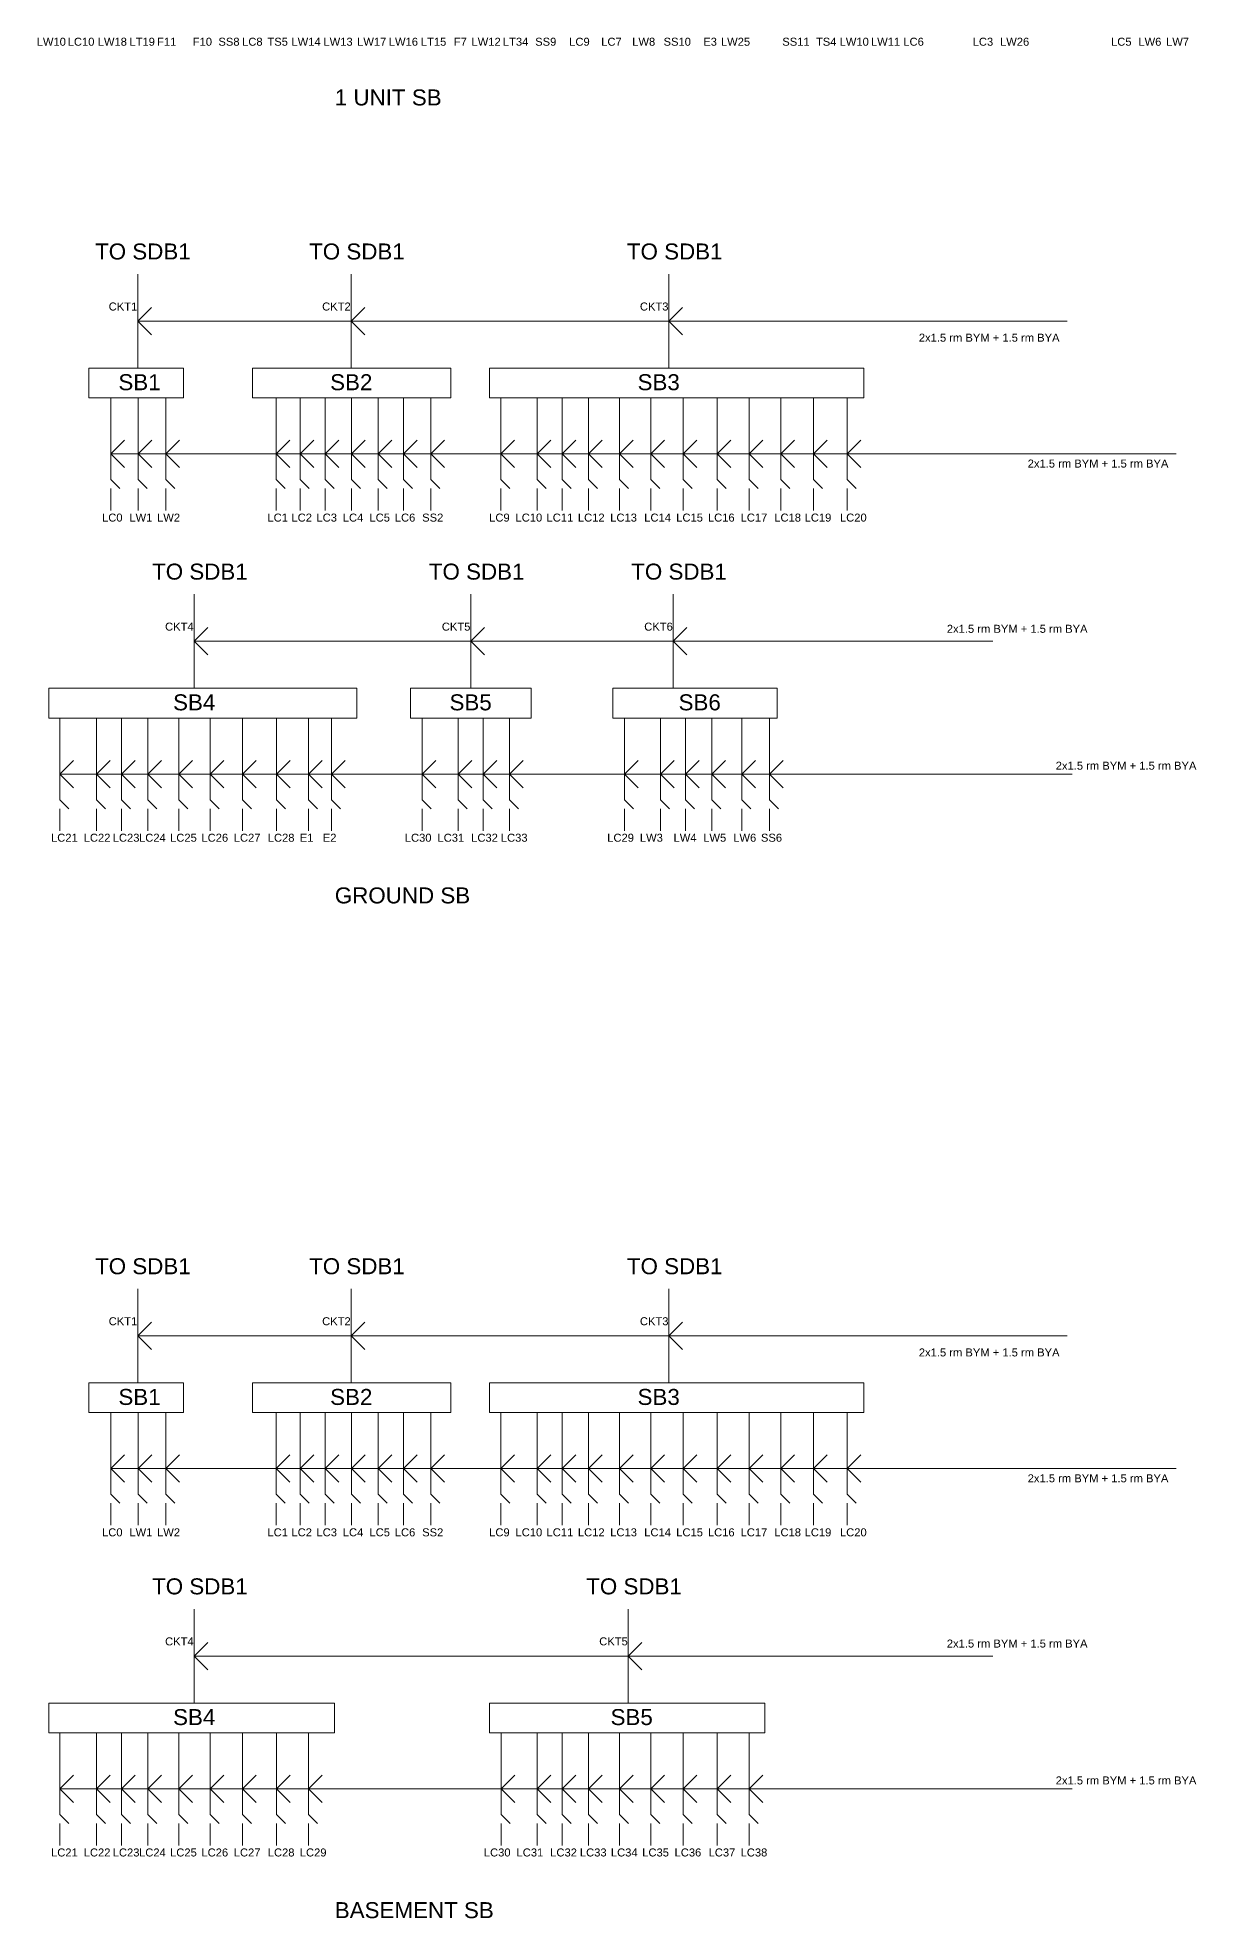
# Model space of a CAD drawing. Header units: inches. Extents: x 854 to 9021, y 140 to 10575.
# Drawn here: x 2033 to 3770, y 140 to 2960 of the extents above; entities that cross this region are included whole.
import ezdxf

# ---------------------------------------------------------------- set-up
doc = ezdxf.new("R2010")
doc.units = ezdxf.units.IN
doc.header["$MEASUREMENT"] = 0
doc.layers.add('6.Circuits', color=250, linetype='Continuous', lineweight=15)
doc.styles.add('Text 1', font='arial.ttf', dxfattribs={"height": 6})

msp = doc.modelspace()

# ---------------------------------------------------------------- linework, layer by layer
at = {"layer": '6.Circuits'}
for p, q in [((2183, 2464.5), (2183, 2605.5)), ((2503, 2464.5), (2503, 2605.5)), ((2979.5, 2464.5), (2979.5, 2605.5)), ((2183, 2535), (2203.5, 2555.5)), ((2503, 2535), (2523.5, 2555.5)), ((2979.5, 2535), (3000, 2555.5)), ((2183, 2535), (3576.5, 2535)), ((2183, 2535), (2203.5, 2514.5)), ((2503, 2535), (2523.5, 2514.5)), ((2979.5, 2535), (3000, 2514.5)), ((2142.5, 2336), (2142.5, 2420)), ((2183.5, 2336), (2183.5, 2420)), ((2225, 2336), (2225, 2420)), ((2390.5, 2336), (2390.5, 2420)), ((2426.5, 2336), (2426.5, 2420)), ((2464, 2336), (2464, 2420)), ((2503.5, 2336), (2503.5, 2420)), ((2543.5, 2336), (2543.5, 2420)), ((2581.5, 2336), (2581.5, 2420)), ((2622.5, 2336), (2622.5, 2420)), ((2727.5, 2336), (2727.5, 2420)), ((2782, 2336), (2782, 2420)), ((2819.5, 2336), (2819.5, 2420)), ((2859, 2336), (2859, 2420)), ((2905.5, 2336), (2905.5, 2420)), ((2952.5, 2336), (2952.5, 2420)), ((3001, 2336), (3001, 2420)), ((3052, 2336), (3052, 2420)), ((3100, 2336), (3100, 2420)), ((3147.5, 2336), (3147.5, 2420)), ((3196.5, 2336), (3196.5, 2420)), ((3247, 2336), (3247, 2420)), ((2142.5, 2336), (2163, 2356.5)), ((2183.5, 2336), (2204, 2356.5)), ((2225, 2336), (2245.5, 2356.5)), ((2390.5, 2336), (2411, 2356.5)), ((2426.5, 2336), (2447, 2356.5)), ((2464, 2336), (2484.5, 2356.5)), ((2503.5, 2336), (2524, 2356.5)), ((2543.5, 2336), (2564, 2356.5)), ((2581.5, 2336), (2602, 2356.5)), ((2622.5, 2336), (2643, 2356.5)), ((2727.5, 2336), (2748, 2356.5)), ((2782, 2336), (2802.5, 2356.5)), ((2819.5, 2336), (2840, 2356.5)), ((2859, 2336), (2879.5, 2356.5)), ((2905.5, 2336), (2926, 2356.5)), ((2952.5, 2336), (2973, 2356.5)), ((3001, 2336), (3021.5, 2356.5)), ((3052, 2336), (3072.5, 2356.5)), ((3100, 2336), (3120.5, 2356.5)), ((3147.5, 2336), (3168, 2356.5)), ((3196.5, 2336), (3217, 2356.5)), ((3247, 2336), (3267.5, 2356.5)), ((2142.5, 2336), (2142.5, 2297.5)), ((2142.5, 2336), (2163, 2315.5)), ((2142.5, 2336), (3740, 2336)), ((2183.5, 2336), (2183.5, 2297.5)), ((2183.5, 2336), (2204, 2315.5)), ((2225, 2336), (2225, 2297.5)), ((2225, 2336), (2245.5, 2315.5)), ((2390.5, 2336), (2390.5, 2297.5)), ((2390.5, 2336), (2411, 2315.5)), ((2426.5, 2336), (2426.5, 2297.5)), ((2426.5, 2336), (2447, 2315.5)), ((2464, 2336), (2464, 2297.5)), ((2464, 2336), (2484.5, 2315.5)), ((2503.5, 2336), (2503.5, 2297.5)), ((2503.5, 2336), (2524, 2315.5)), ((2543.5, 2336), (2543.5, 2297.5)), ((2543.5, 2336), (2564, 2315.5)), ((2581.5, 2336), (2581.5, 2297.5)), ((2581.5, 2336), (2602, 2315.5)), ((2622.5, 2336), (2622.5, 2297.5)), ((2622.5, 2336), (2643, 2315.5)), ((2727.5, 2336), (2727.5, 2297.5)), ((2727.5, 2336), (2748, 2315.5)), ((2782, 2336), (2782, 2297.5)), ((2782, 2336), (2802.5, 2315.5)), ((2819.5, 2336), (2819.5, 2297.5)), ((2819.5, 2336), (2840, 2315.5)), ((2859, 2336), (2859, 2297.5)), ((2859, 2336), (2879.5, 2315.5)), ((2905.5, 2336), (2905.5, 2297.5)), ((2905.5, 2336), (2926, 2315.5)), ((2952.5, 2336), (2952.5, 2297.5)), ((2952.5, 2336), (2973, 2315.5)), ((3001, 2336), (3001, 2297.5)), ((3001, 2336), (3021.5, 2315.5)), ((3052, 2336), (3052, 2297.5)), ((3052, 2336), (3072.5, 2315.5)), ((3100, 2336), (3100, 2297.5)), ((3100, 2336), (3120.5, 2315.5)), ((3147.5, 2336), (3147.5, 2297.5)), ((3147.5, 2336), (3168, 2315.5)), ((3196.5, 2336), (3196.5, 2297.5)), ((3196.5, 2336), (3217, 2315.5)), ((3247, 2336), (3247, 2297.5)), ((3247, 2336), (3267.5, 2315.5)), ((2142.5, 2297.5), (2156, 2284)), ((2183.5, 2297.5), (2197, 2284)), ((2225, 2297.5), (2238.5, 2284)), ((2390.5, 2297.5), (2404, 2284)), ((2426.5, 2297.5), (2440, 2284)), ((2464, 2297.5), (2477.5, 2284)), ((2503.5, 2297.5), (2517, 2284)), ((2543.5, 2297.5), (2557, 2284)), ((2581.5, 2297.5), (2595, 2284)), ((2622.5, 2297.5), (2636, 2284)), ((2727.5, 2297.5), (2741, 2284)), ((2782, 2297.5), (2795.5, 2284)), ((2819.5, 2297.5), (2833, 2284)), ((2859, 2297.5), (2872.5, 2284)), ((2905.5, 2297.5), (2919, 2284)), ((2952.5, 2297.5), (2966, 2284)), ((3001, 2297.5), (3014.5, 2284)), ((3052, 2297.5), (3065.5, 2284)), ((3100, 2297.5), (3113.5, 2284)), ((3147.5, 2297.5), (3161, 2284)), ((3196.5, 2297.5), (3210, 2284)), ((3247, 2297.5), (3260.5, 2284)), ((2142.5, 2284), (2142.5, 2251)), ((2183.5, 2284), (2183.5, 2251)), ((2225, 2284), (2225, 2251)), ((2390.5, 2284), (2390.5, 2251)), ((2426.5, 2284), (2426.5, 2251)), ((2464, 2284), (2464, 2251)), ((2503.5, 2284), (2503.5, 2251)), ((2543.5, 2284), (2543.5, 2251)), ((2581.5, 2284), (2581.5, 2251)), ((2622.5, 2284), (2622.5, 2251)), ((2727.5, 2284), (2727.5, 2251)), ((2782, 2284), (2782, 2251)), ((2819.5, 2284), (2819.5, 2251)), ((2859, 2284), (2859, 2251)), ((2905.5, 2284), (2905.5, 2251)), ((2952.5, 2284), (2952.5, 2251)), ((3001, 2284), (3001, 2251)), ((3052, 2284), (3052, 2251)), ((3100, 2284), (3100, 2251)), ((3147.5, 2284), (3147.5, 2251)), ((3196.5, 2284), (3196.5, 2251)), ((3247, 2284), (3247, 2251)), ((2267.5, 1984.5), (2267.5, 2125.5)), ((2682.5, 1984.5), (2682.5, 2125.5)), ((2986, 1984.5), (2986, 2125.5)), ((2267.5, 2055), (2288, 2075.5)), ((2682.5, 2055), (2703, 2075.5)), ((2986, 2055), (3006.5, 2075.5)), ((2267.5, 2055), (2288, 2034.5)), ((2268, 2055), (3465, 2055)), ((2682.5, 2055), (2703, 2034.5)), ((2986, 2055), (3006.5, 2034.5)), ((2066, 1856), (2066, 1940)), ((2121, 1856), (2121, 1940)), ((2158.5, 1856), (2158.5, 1940)), ((2198, 1856), (2198, 1940)), ((2244.5, 1856), (2244.5, 1940)), ((2291.5, 1856), (2291.5, 1940)), ((2340, 1856), (2340, 1940)), ((2391, 1856), (2391, 1940)), ((2439, 1856), (2439, 1940)), ((2473.5, 1856), (2473.5, 1940)), ((2609.5, 1856), (2609.5, 1940)), ((2663.5, 1856), (2663.5, 1940)), ((2701, 1856), (2701, 1940)), ((2740.5, 1856), (2740.5, 1940)), ((2913, 1856), (2913, 1940)), ((2967, 1856), (2967, 1940)), ((3004.5, 1856), (3004.5, 1940)), ((3044, 1856), (3044, 1940)), ((3089, 1856), (3089, 1940)), ((3130.5, 1856), (3130.5, 1940)), ((2066, 1856), (2086.5, 1876.5)), ((2121, 1856), (2141.5, 1876.5)), ((2158.5, 1856), (2179, 1876.5)), ((2198, 1856), (2218.5, 1876.5)), ((2244.5, 1856), (2265, 1876.5)), ((2291.5, 1856), (2312, 1876.5)), ((2340, 1856), (2360.5, 1876.5)), ((2391, 1856), (2411.5, 1876.5)), ((2439, 1856), (2459.5, 1876.5)), ((2473.5, 1856), (2494, 1876.5)), ((2609.5, 1856), (2630, 1876.5)), ((2663.5, 1856), (2684, 1876.5)), ((2701, 1856), (2721.5, 1876.5)), ((2740.5, 1856), (2761, 1876.5)), ((2913, 1856), (2933.5, 1876.5)), ((2967, 1856), (2987.5, 1876.5)), ((3004.5, 1856), (3025, 1876.5)), ((3044, 1856), (3064.5, 1876.5)), ((3089, 1856), (3109.5, 1876.5)), ((3130.5, 1856), (3151, 1876.5)), ((2066, 1856), (2066, 1817.5)), ((2066, 1856), (2086.5, 1835.5)), ((2066, 1856), (3584, 1856)), ((2121, 1856), (2121, 1817.5)), ((2121, 1856), (2141.5, 1835.5)), ((2158.5, 1856), (2158.5, 1817.5)), ((2158.5, 1856), (2179, 1835.5)), ((2198, 1856), (2198, 1817.5)), ((2198, 1856), (2218.5, 1835.5)), ((2244.5, 1856), (2244.5, 1817.5)), ((2244.5, 1856), (2265, 1835.5)), ((2291.5, 1856), (2291.5, 1817.5)), ((2291.5, 1856), (2312, 1835.5)), ((2340, 1856), (2340, 1817.5)), ((2340, 1856), (2360.5, 1835.5)), ((2391, 1856), (2391, 1817.5)), ((2391, 1856), (2411.5, 1835.5)), ((2439, 1856), (2439, 1817.5)), ((2439, 1856), (2459.5, 1835.5)), ((2473.5, 1856), (2473.5, 1817.5)), ((2473.5, 1856), (2494, 1835.5)), ((2609.5, 1856), (2609.5, 1817.5)), ((2609.5, 1856), (2630, 1835.5)), ((2663.5, 1856), (2663.5, 1817.5)), ((2663.5, 1856), (2684, 1835.5)), ((2701, 1856), (2701, 1817.5)), ((2701, 1856), (2721.5, 1835.5)), ((2740.5, 1856), (2740.5, 1817.5)), ((2740.5, 1856), (2761, 1835.5)), ((2913, 1856), (2913, 1817.5)), ((2913, 1856), (2933.5, 1835.5)), ((2967, 1856), (2967, 1817.5)), ((2967, 1856), (2987.5, 1835.5)), ((3004.5, 1856), (3004.5, 1817.5)), ((3004.5, 1856), (3025, 1835.5)), ((3044, 1856), (3044, 1817.5)), ((3044, 1856), (3064.5, 1835.5)), ((3089, 1856), (3089, 1817.5)), ((3089, 1856), (3109.5, 1835.5)), ((3130.5, 1856), (3130.5, 1817.5)), ((3130.5, 1856), (3151, 1835.5)), ((2066, 1817.5), (2079.5, 1804)), ((2121, 1817.5), (2134.5, 1804)), ((2158.5, 1817.5), (2172, 1804)), ((2198, 1817.5), (2211.5, 1804)), ((2244.5, 1817.5), (2258, 1804)), ((2291.5, 1817.5), (2305, 1804)), ((2340, 1817.5), (2353.5, 1804)), ((2391, 1817.5), (2404.5, 1804)), ((2439, 1817.5), (2452.5, 1804)), ((2473.5, 1817.5), (2487, 1804)), ((2609.5, 1817.5), (2623, 1804)), ((2663.5, 1817.5), (2677, 1804)), ((2701, 1817.5), (2714.5, 1804)), ((2740.5, 1817.5), (2754, 1804)), ((2913, 1817.5), (2926.5, 1804)), ((2967, 1817.5), (2980.5, 1804)), ((3004.5, 1817.5), (3018, 1804)), ((3044, 1817.5), (3057.5, 1804)), ((3089, 1817.5), (3102.5, 1804)), ((3130.5, 1817.5), (3144, 1804)), ((2066, 1804), (2066, 1771)), ((2121, 1804), (2121, 1771)), ((2158.5, 1804), (2158.5, 1771)), ((2198, 1804), (2198, 1771)), ((2244.5, 1804), (2244.5, 1771)), ((2291.5, 1804), (2291.5, 1771)), ((2340, 1804), (2340, 1771)), ((2391, 1804), (2391, 1771)), ((2439, 1804), (2439, 1771)), ((2473.5, 1804), (2473.5, 1771)), ((2609.5, 1804), (2609.5, 1771)), ((2663.5, 1804), (2663.5, 1771)), ((2701, 1804), (2701, 1771)), ((2740.5, 1804), (2740.5, 1771)), ((2913, 1804), (2913, 1771)), ((2967, 1804), (2967, 1771)), ((3004.5, 1804), (3004.5, 1771)), ((3044, 1804), (3044, 1771)), ((3089, 1804), (3089, 1771)), ((3130.5, 1804), (3130.5, 1771)), ((2183, 943), (2183, 1084)), ((2503, 943), (2503, 1084)), ((2979.5, 943), (2979.5, 1084)), ((2183, 1013.5), (2203.5, 1034)), ((2503, 1013.5), (2523.5, 1034)), ((2979.5, 1013.5), (3000, 1034)), ((2183, 1013.5), (3576.5, 1013.5)), ((2183, 1013.5), (2203.5, 993)), ((2503, 1013.5), (2523.5, 993)), ((2979.5, 1013.5), (3000, 993)), ((2142.5, 814.5), (2142.5, 898.5)), ((2183.5, 814.5), (2183.5, 898.5)), ((2225, 814.5), (2225, 898.5)), ((2390.5, 814.5), (2390.5, 898.5)), ((2426.5, 814.5), (2426.5, 898.5)), ((2464, 814.5), (2464, 898.5)), ((2503.5, 814.5), (2503.5, 898.5)), ((2543.5, 814.5), (2543.5, 898.5)), ((2581.5, 814.5), (2581.5, 898.5)), ((2622.5, 814.5), (2622.5, 898.5)), ((2727.5, 814.5), (2727.5, 898.5)), ((2782, 814.5), (2782, 898.5)), ((2819.5, 814.5), (2819.5, 898.5)), ((2859, 814.5), (2859, 898.5)), ((2905.5, 814.5), (2905.5, 898.5)), ((2952.5, 814.5), (2952.5, 898.5)), ((3001, 814.5), (3001, 898.5)), ((3052, 814.5), (3052, 898.5)), ((3100, 814.5), (3100, 898.5)), ((3147.5, 814.5), (3147.5, 898.5)), ((3196.5, 814.5), (3196.5, 898.5)), ((3247, 814.5), (3247, 898.5)), ((2142.5, 814.5), (2163, 835)), ((2183.5, 814.5), (2204, 835)), ((2225, 814.5), (2245.5, 835)), ((2390.5, 814.5), (2411, 835)), ((2426.5, 814.5), (2447, 835)), ((2464, 814.5), (2484.5, 835)), ((2503.5, 814.5), (2524, 835)), ((2543.5, 814.5), (2564, 835)), ((2581.5, 814.5), (2602, 835)), ((2622.5, 814.5), (2643, 835)), ((2727.5, 814.5), (2748, 835)), ((2782, 814.5), (2802.5, 835)), ((2819.5, 814.5), (2840, 835)), ((2859, 814.5), (2879.5, 835)), ((2905.5, 814.5), (2926, 835)), ((2952.5, 814.5), (2973, 835)), ((3001, 814.5), (3021.5, 835)), ((3052, 814.5), (3072.5, 835)), ((3100, 814.5), (3120.5, 835)), ((3147.5, 814.5), (3168, 835)), ((3196.5, 814.5), (3217, 835)), ((3247, 814.5), (3267.5, 835)), ((2142.5, 814.5), (2142.5, 776)), ((2142.5, 814.5), (2163, 794)), ((2142.5, 814.5), (3740, 814.5)), ((2183.5, 814.5), (2183.5, 776)), ((2183.5, 814.5), (2204, 794)), ((2225, 814.5), (2225, 776)), ((2225, 814.5), (2245.5, 794)), ((2390.5, 814.5), (2390.5, 776)), ((2390.5, 814.5), (2411, 794)), ((2426.5, 814.5), (2426.5, 776)), ((2426.5, 814.5), (2447, 794)), ((2464, 814.5), (2464, 776)), ((2464, 814.5), (2484.5, 794)), ((2503.5, 814.5), (2503.5, 776)), ((2503.5, 814.5), (2524, 794)), ((2543.5, 814.5), (2543.5, 776)), ((2543.5, 814.5), (2564, 794)), ((2581.5, 814.5), (2581.5, 776)), ((2581.5, 814.5), (2602, 794)), ((2622.5, 814.5), (2622.5, 776)), ((2622.5, 814.5), (2643, 794)), ((2727.5, 814.5), (2727.5, 776)), ((2727.5, 814.5), (2748, 794)), ((2782, 814.5), (2782, 776)), ((2782, 814.5), (2802.5, 794)), ((2819.5, 814.5), (2819.5, 776)), ((2819.5, 814.5), (2840, 794)), ((2859, 814.5), (2859, 776)), ((2859, 814.5), (2879.5, 794)), ((2905.5, 814.5), (2905.5, 776)), ((2905.5, 814.5), (2926, 794)), ((2952.5, 814.5), (2952.5, 776)), ((2952.5, 814.5), (2973, 794)), ((3001, 814.5), (3001, 776)), ((3001, 814.5), (3021.5, 794)), ((3052, 814.5), (3052, 776)), ((3052, 814.5), (3072.5, 794)), ((3100, 814.5), (3100, 776)), ((3100, 814.5), (3120.5, 794)), ((3147.5, 814.5), (3147.5, 776)), ((3147.5, 814.5), (3168, 794)), ((3196.5, 814.5), (3196.5, 776)), ((3196.5, 814.5), (3217, 794)), ((3247, 814.5), (3247, 776)), ((3247, 814.5), (3267.5, 794)), ((2142.5, 776), (2156, 762.5)), ((2142.5, 762.5), (2142.5, 729.5)), ((2183.5, 776), (2197, 762.5)), ((2183.5, 762.5), (2183.5, 729.5)), ((2225, 776), (2238.5, 762.5)), ((2225, 762.5), (2225, 729.5)), ((2390.5, 776), (2404, 762.5)), ((2390.5, 762.5), (2390.5, 729.5)), ((2426.5, 776), (2440, 762.5)), ((2426.5, 762.5), (2426.5, 729.5)), ((2464, 776), (2477.5, 762.5)), ((2464, 762.5), (2464, 729.5)), ((2503.5, 776), (2517, 762.5)), ((2503.5, 762.5), (2503.5, 729.5)), ((2543.5, 776), (2557, 762.5)), ((2543.5, 762.5), (2543.5, 729.5)), ((2581.5, 776), (2595, 762.5)), ((2581.5, 762.5), (2581.5, 729.5)), ((2622.5, 776), (2636, 762.5)), ((2622.5, 762.5), (2622.5, 729.5)), ((2727.5, 776), (2741, 762.5)), ((2727.5, 762.5), (2727.5, 729.5)), ((2782, 776), (2795.5, 762.5)), ((2782, 762.5), (2782, 729.5)), ((2819.5, 776), (2833, 762.5)), ((2819.5, 762.5), (2819.5, 729.5)), ((2859, 776), (2872.5, 762.5)), ((2859, 762.5), (2859, 729.5)), ((2905.5, 776), (2919, 762.5)), ((2905.5, 762.5), (2905.5, 729.5)), ((2952.5, 776), (2966, 762.5)), ((2952.5, 762.5), (2952.5, 729.5)), ((3001, 776), (3014.5, 762.5)), ((3001, 762.5), (3001, 729.5)), ((3052, 776), (3065.5, 762.5)), ((3052, 762.5), (3052, 729.5)), ((3100, 776), (3113.5, 762.5)), ((3100, 762.5), (3100, 729.5)), ((3147.5, 776), (3161, 762.5)), ((3147.5, 762.5), (3147.5, 729.5)), ((3196.5, 776), (3210, 762.5)), ((3196.5, 762.5), (3196.5, 729.5)), ((3247, 776), (3260.5, 762.5)), ((3247, 762.5), (3247, 729.5)), ((2267.5, 463), (2267.5, 604)), ((2918.5, 463), (2918.5, 604)), ((2267.5, 533.5), (2288, 554)), ((2918.5, 533.5), (2939, 554)), ((2267.5, 533.5), (2288, 513)), ((2268, 533.5), (3465, 533.5)), ((2918.5, 533.5), (2939, 513)), ((2066, 334.5), (2066, 418.5)), ((2121, 334.5), (2121, 418.5)), ((2158.5, 334.5), (2158.5, 418.5)), ((2198, 334.5), (2198, 418.5)), ((2244.5, 334.5), (2244.5, 418.5)), ((2291.5, 334.5), (2291.5, 418.5)), ((2340, 334.5), (2340, 418.5)), ((2391, 334.5), (2391, 418.5)), ((2439, 334.5), (2439, 418.5)), ((2728, 334.5), (2728, 418.5)), ((2782, 334.5), (2782, 418.5)), ((2819.5, 334.5), (2819.5, 418.5)), ((2859, 334.5), (2859, 418.5)), ((2905.5, 334.5), (2905.5, 418.5)), ((2952.5, 334.5), (2952.5, 418.5)), ((3001, 334.5), (3001, 418.5)), ((3052, 334.5), (3052, 418.5)), ((3100, 334.5), (3100, 418.5)), ((2066, 334.5), (2086.5, 355)), ((2121, 334.5), (2141.5, 355)), ((2158.5, 334.5), (2179, 355)), ((2198, 334.5), (2218.5, 355)), ((2244.5, 334.5), (2265, 355)), ((2291.5, 334.5), (2312, 355)), ((2340, 334.5), (2360.5, 355)), ((2391, 334.5), (2411.5, 355)), ((2439, 334.5), (2459.5, 355)), ((2728, 334.5), (2748.5, 355)), ((2782, 334.5), (2802.5, 355)), ((2819.5, 334.5), (2840, 355)), ((2859, 334.5), (2879.5, 355)), ((2905.5, 334.5), (2926, 355)), ((2952.5, 334.5), (2973, 355)), ((3001, 334.5), (3021.5, 355)), ((3052, 334.5), (3072.5, 355)), ((3100, 334.5), (3120.5, 355)), ((2066, 334.5), (2066, 296)), ((2066, 334.5), (2086.5, 314)), ((2066, 334.5), (3584, 334.5)), ((2121, 334.5), (2121, 296)), ((2121, 334.5), (2141.5, 314)), ((2158.5, 334.5), (2158.5, 296)), ((2158.5, 334.5), (2179, 314)), ((2198, 334.5), (2198, 296)), ((2198, 334.5), (2218.5, 314)), ((2244.5, 334.5), (2244.5, 296)), ((2244.5, 334.5), (2265, 314)), ((2291.5, 334.5), (2291.5, 296)), ((2291.5, 334.5), (2312, 314)), ((2340, 334.5), (2340, 296)), ((2340, 334.5), (2360.5, 314)), ((2391, 334.5), (2391, 296)), ((2391, 334.5), (2411.5, 314)), ((2439, 334.5), (2439, 296)), ((2439, 334.5), (2459.5, 314)), ((2728, 334.5), (2728, 296)), ((2728, 334.5), (2748.5, 314)), ((2782, 334.5), (2782, 296)), ((2782, 334.5), (2802.5, 314)), ((2819.5, 334.5), (2819.5, 296)), ((2819.5, 334.5), (2840, 314)), ((2859, 334.5), (2859, 296)), ((2859, 334.5), (2879.5, 314)), ((2905.5, 334.5), (2905.5, 296)), ((2905.5, 334.5), (2926, 314)), ((2952.5, 334.5), (2952.5, 296)), ((2952.5, 334.5), (2973, 314)), ((3001, 334.5), (3001, 296)), ((3001, 334.5), (3021.5, 314)), ((3052, 334.5), (3052, 296)), ((3052, 334.5), (3072.5, 314)), ((3100, 334.5), (3100, 296)), ((3100, 334.5), (3120.5, 314)), ((2066, 296), (2079.5, 282.5)), ((2066, 282.5), (2066, 249.5)), ((2121, 296), (2134.5, 282.5)), ((2121, 282.5), (2121, 249.5)), ((2158.5, 296), (2172, 282.5)), ((2158.5, 282.5), (2158.5, 249.5)), ((2198, 296), (2211.5, 282.5)), ((2198, 282.5), (2198, 249.5)), ((2244.5, 296), (2258, 282.5)), ((2244.5, 282.5), (2244.5, 249.5)), ((2291.5, 296), (2305, 282.5)), ((2291.5, 282.5), (2291.5, 249.5)), ((2340, 296), (2353.5, 282.5)), ((2340, 282.5), (2340, 249.5)), ((2391, 296), (2404.5, 282.5)), ((2391, 282.5), (2391, 249.5)), ((2439, 296), (2452.5, 282.5)), ((2439, 282.5), (2439, 249.5)), ((2728, 296), (2741.5, 282.5)), ((2728, 282.5), (2728, 249.5)), ((2782, 296), (2795.5, 282.5)), ((2782, 282.5), (2782, 249.5)), ((2819.5, 296), (2833, 282.5)), ((2819.5, 282.5), (2819.5, 249.5)), ((2859, 296), (2872.5, 282.5)), ((2859, 282.5), (2859, 249.5)), ((2905.5, 296), (2919, 282.5)), ((2905.5, 282.5), (2905.5, 249.5)), ((2952.5, 296), (2966, 282.5)), ((2952.5, 282.5), (2952.5, 249.5)), ((3001, 296), (3014.5, 282.5)), ((3001, 282.5), (3001, 249.5)), ((3052, 296), (3065.5, 282.5)), ((3052, 282.5), (3052, 249.5)), ((3100, 296), (3113.5, 282.5)), ((3100, 282.5), (3100, 249.5))]:
    msp.add_line(p, q, dxfattribs=at)
for points in [[(2109.5, 2464.5), (2251.5, 2464.5), (2251.5, 2420), (2109.5, 2420)], [(2355, 2464.5), (2652.5, 2464.5), (2652.5, 2420), (2355, 2420)], [(2710.5, 2464.5), (3272, 2464.5), (3272, 2420), (2710.5, 2420)], [(2049.5, 1984.5), (2511.5, 1984.5), (2511.5, 1940), (2049.5, 1940)], [(2592, 1984.5), (2773, 1984.5), (2773, 1940), (2592, 1940)], [(2895.5, 1984.5), (3142, 1984.5), (3142, 1940), (2895.5, 1940)], [(2109.5, 943), (2251.5, 943), (2251.5, 898.5), (2109.5, 898.5)], [(2355, 943), (2652.5, 943), (2652.5, 898.5), (2355, 898.5)], [(2710.5, 943), (3272, 943), (3272, 898.5), (2710.5, 898.5)], [(2049.5, 463), (2478, 463), (2478, 418.5), (2049.5, 418.5)], [(2710.5, 463), (3123.5, 463), (3123.5, 418.5), (2710.5, 418.5)]]:
    msp.add_lwpolyline(points, close=True, dxfattribs=at)

# ---------------------------------------------------------------- texts
at = {"layer": '6.Circuits', "attachment_point": 1, "style": 'Text 1'}
for s, width, heights, insert, char_height in [('{\\fArial Baltic|b0|i0|c186|p34;LW}10', 14.5, [0], (2031.5, 2960), 12), ('{\\fArial Baltic|b0|i0|c186|p34;L}C10', 14.5, [0], (2078, 2960), 12), ('{\\fArial Baltic|b0|i0|c186|p34;LW}18', 14.5, [0], (2123, 2960), 12), ('{\\fArial Baltic|b0|i0|c186|p34;LT}19', 14.5, [0], (2170.5, 2960), 12), ('{\\fArial Baltic|b0|i0|c186|p34;F}11', 14.5, [0], (2212, 2960), 12), ('F10', 14.5, [0], (2265.5, 2960), 12), ('{\\fArial Baltic|b0|i0|c186|p34;SS}8', 14.5, [0], (2304, 2960), 12), ('LC8', 14.5, [0], (2339.5, 2960), 12), ('TS5', 14.5, [0], (2377.5, 2960), 12), ('{\\fArial Baltic|b0|i0|c186|p34;L}W14', 14.5, [0], (2413.5, 2960), 12), ('LW13', 14.5, [0], (2461.5, 2960), 12), ('LW17', 14.5, [0], (2512, 2960), 12), ('LW16', 14.5, [0], (2559.5, 2960), 12), ('LT15', 14.5, [0], (2607.5, 2960), 12), ('{\\fArial Baltic|b0|i0|c186|p34;F}7', 14.5, [0], (2657, 2960), 12), ('{\\fArial Baltic|b0|i0|c186|p34;LW}12', 14.5, [0], (2683.5, 2960), 12), ('{\\fArial Baltic|b0|i0|c186|p34;LT}34', 14.5, [0], (2730.5, 2960), 12), ('SS9', 14.5, [0], (2779, 2960), 12), ('{\\fArial Baltic|b0|i0|c186|p34;LC}9', 14.5, [0], (2830, 2960), 12), ('LC7', 14.5, [0], (2878, 2960), 12), ('{\\fArial Baltic|b0|i0|c186|p34;LW}8', 14.5, [0], (2924.5, 2960), 12), ('SS10', 14.5, [0], (2971.5, 2960), 12), ('E{\\fArial Baltic|b0|i0|c186|p34;3}', 14.5, [0], (3031, 2960), 12), ('{\\fArial Baltic|b0|i0|c186|p34;LW2}5', 14.5, [0], (3057.5, 2960), 12), ('{\\fArial Baltic|b0|i0|c186|p34;SS}11', 14.5, [0], (3149.5, 2960), 12), ('TS4', 14.5, [0], (3200, 2960), 12), ('{\\fArial Baltic|b0|i0|c186|p34;LW}10', 14.5, [0], (3235.5, 2960), 12), ('{\\fArial Baltic|b0|i0|c186|p34;L}W11', 14.5, [0], (3282.5, 2960), 12), ('LC6', 14.5, [0], (3331, 2960), 12), ('{\\fArial Baltic|b0|i0|c186|p34;LC}3', 14.5, [0], (3435, 2960), 12), ('{\\fArial Baltic|b0|i0|c186|p34;LW}26', 14.5, [0], (3476, 2960), 12), ('{\\fArial Baltic|b0|i0|c186|p34;LC}5', 14.5, [0], (3642.5, 2960), 12), ('{\\fArial Baltic|b0|i0|c186|p34;LW}6', 14.5, [0], (3683.5, 2960), 12), ('{\\fArial Baltic|b0|i0|c186|p34;LW}7', 14.5, [0], (3725, 2960), 12), ('1 UNIT{\\fArial Baltic|b0|i0|c186|p34; SB}', 247.1568428, [55.99744], (2478.5, 2882.5), 24), ('TO {\\fArial Baltic|b0|i0|c186|p34;SDB1}', 138.5125372, [53.9443], (2119, 2651.5), 24), ('TO {\\fArial Baltic|b0|i0|c186|p34;SDB1}', 150.6610525, [30.45342], (2440, 2651.5), 24), ('TO {\\fArial Baltic|b0|i0|c186|p34;SDB1}', 150.6610525, [30.45342], (2916.5, 2651.5), 24), ('{\\fArial Baltic|b0|i0|c186|p34;CKT}1', 14.5, [12.40928], (2139.5, 2563), 12), ('{\\fArial Baltic|b0|i0|c186|p34;CKT}2', 14.5, [0], (2459.5, 2563), 12), ('{\\fArial Baltic|b0|i0|c186|p34;CKT}3', 14.5, [0], (2936, 2563), 12), ('2x1.5 rm BYM + 1.5 rm BYA', 234.9454297, [37.98024], (3354.25, 2516.25), 12), ('{\\fArial Baltic|b0|i0|c186|p34;SB}1', 14.5, [0], (2154, 2455.5), 24), ('{\\fArial Baltic|b0|i0|c186|p34;SB}2', 14.5, [0], (2471.5, 2455.5), 24), ('{\\fArial Baltic|b0|i0|c186|p34;SB}3', 14.5, [0], (2932.5, 2455.5), 24), ('2x1.5 rm BYM + 1.5 rm BYA', 234.9454297, [37.98024], (3517.5, 2327.5), 12), ('{\\fArial Baltic|b0|i0|c186|p34;LC}0', 14.5, [0], (2129.5, 2246.5), 12), ('{\\fArial Baltic|b0|i0|c186|p34;L}W1', 14.5, [0], (2170.5, 2246.5), 12), ('{\\fArial Baltic|b0|i0|c186|p34;L}W2', 14.5, [0], (2212, 2246.5), 12), ('{\\fArial Baltic|b0|i0|c186|p34;LC}1', 14.5, [0], (2377.5, 2246.5), 12), ('{\\fArial Baltic|b0|i0|c186|p34;LC}2', 14.5, [0], (2413.5, 2246.5), 12), ('{\\fArial Baltic|b0|i0|c186|p34;L}C{\\fArial Baltic|b0|i0|c186|p34;3}', 14.5, [0], (2451, 2246.5), 12), ('{\\fArial Baltic|b0|i0|c186|p34;L}C{\\fArial Baltic|b0|i0|c186|p34;4}', 14.5, [0], (2490.5, 2246.5), 12), ('{\\fArial Baltic|b0|i0|c186|p34;L}C{\\fArial Baltic|b0|i0|c186|p34;5}', 14.5, [0], (2530.5, 2246.5), 12), ('{\\fArial Baltic|b0|i0|c186|p34;L}C{\\fArial Baltic|b0|i0|c186|p34;6}', 14.5, [0], (2568.5, 2246.5), 12), ('{\\fArial Baltic|b0|i0|c186|p34;SS2}', 14.5, [0], (2609.5, 2246.5), 12), ('{\\fArial Baltic|b0|i0|c186|p34;LC}9', 14.5, [0], (2710, 2246.5), 12), ('{\\fArial Baltic|b0|i0|c186|p34;LC}10', 14.5, [0], (2749.5, 2246.5), 12), ('{\\fArial Baltic|b0|i0|c186|p34;LC}11', 14.5, [0], (2796, 2246.5), 12), ('{\\fArial Baltic|b0|i0|c186|p34;LC}12', 14.5, [0], (2843, 2246.5), 12), ('LC13', 14.5, [0], (2891.5, 2246.5), 12), ('{\\fArial Baltic|b0|i0|c186|p34;LC1}4', 14.5, [0], (2942.5, 2246.5), 12), ('{\\fArial Baltic|b0|i0|c186|p34;LC1}5', 14.5, [0], (2990.5, 2246.5), 12), ('{\\fArial Baltic|b0|i0|c186|p34;LC1}6', 14.5, [0], (3038, 2246.5), 12), ('{\\fArial Baltic|b0|i0|c186|p34;LC1}7', 14.5, [12.41746], (3087, 2246.5), 12), ('{\\fArial Baltic|b0|i0|c186|p34;LC1}8', 14.5, [0], (3137.5, 2246.5), 12), ('{\\fArial Baltic|b0|i0|c186|p34;LC1}9', 14.5, [0], (3183, 2246.5), 12), ('{\\fArial Baltic|b0|i0|c186|p34;LC}20', 14.5, [0], (3236, 2246.5), 12), ('TO {\\fArial Baltic|b0|i0|c186|p34;SDB1}', 150.6610525, [30.45342], (2204.5, 2171.5), 24), ('TO {\\fArial Baltic|b0|i0|c186|p34;SDB1}', 150.6610525, [30.45342], (2619.5, 2171.5), 24), ('TO {\\fArial Baltic|b0|i0|c186|p34;SDB1}', 150.6610525, [30.45342], (2923, 2171.5), 24), ('{\\fArial Baltic|b0|i0|c186|p34;CKT}4', 14.5, [0], (2224, 2083), 12), ('{\\fArial Baltic|b0|i0|c186|p34;CKT}5', 14.5, [0], (2639, 2083), 12), ('{\\fArial Baltic|b0|i0|c186|p34;CKT}6', 14.5, [0], (2942.5, 2083), 12), ('2x1.5 rm BYM + 1.5 rm BYA', 234.9454297, [37.98024], (3396.25, 2079.75), 12), ('{\\fArial Baltic|b0|i0|c186|p34;SB}4', 14.5, [0], (2236, 1975.5), 24), ('{\\fArial Baltic|b0|i0|c186|p34;SB}5', 14.5, [0], (2650.5, 1975.5), 24), ('{\\fArial Baltic|b0|i0|c186|p34;SB}6', 14.5, [0], (2994, 1975.5), 24), ('2x1.5 rm BYM + 1.5 rm BYA', 234.9454297, [37.98024], (3559.5, 1874.5), 12), ('{\\fArial Baltic|b0|i0|c186|p34;LC}21', 22.269584, [0], (2053, 1766.5), 12), ('{\\fArial Baltic|b0|i0|c186|p34;LC}22', 14.5, [0], (2102, 1766.5), 12), ('{\\fArial Baltic|b0|i0|c186|p34;LC}23', 14.5, [0], (2145.5, 1766.5), 12), ('{\\fArial Baltic|b0|i0|c186|p34;LC}24', 14.5, [0], (2185, 1766.5), 12), ('{\\fArial Baltic|b0|i0|c186|p34;LC}25', 14.5, [0], (2231.5, 1766.5), 12), ('{\\fArial Baltic|b0|i0|c186|p34;LC}26', 14.5, [0], (2278.5, 1766.5), 12), ('{\\fArial Baltic|b0|i0|c186|p34;LC}27', 14.5, [0], (2327, 1766.5), 12), ('{\\fArial Baltic|b0|i0|c186|p34;LC}28', 14.5, [0], (2378, 1766.5), 12), ('E1', 14.5, [0], (2426, 1766.5), 12), ('{\\fArial Baltic|b0|i0|c186|p34;E}2', 14.5, [0], (2460.5, 1766.5), 12), ('{\\fArial Baltic|b0|i0|c186|p34;LC}30', 14.5, [0], (2583.5, 1766.5), 12), ('{\\fArial Baltic|b0|i0|c186|p34;LC}31', 14.5, [0], (2632.5, 1766.5), 12), ('{\\fArial Baltic|b0|i0|c186|p34;LC}32', 14.5, [0], (2683, 1766.5), 12), ('{\\fArial Baltic|b0|i0|c186|p34;LC}33', 14.5, [0], (2727.5, 1766.5), 12), ('{\\fArial Baltic|b0|i0|c186|p34;LC}29', 14.5, [0], (2887, 1766.5), 12), ('{\\fArial Baltic|b0|i0|c186|p34;L}W3', 14.5, [0], (2936, 1766.5), 12), ('{\\fArial Baltic|b0|i0|c186|p34;L}W4', 14.5, [0], (2986.5, 1766.5), 12), ('{\\fArial Baltic|b0|i0|c186|p34;L}W5', 14.5, [0], (3031, 1766.5), 12), ('{\\fArial Baltic|b0|i0|c186|p34;LW}6', 14.5, [0], (3076, 1766.5), 12), ('SS6', 14.5, [0], (3117.5, 1766.5), 12), ('GROUND{\\fArial Baltic|b0|i0|c186|p34; SB}', 247.1568428, [55.99744], (2478.5, 1686), 24), ('TO {\\fArial Baltic|b0|i0|c186|p34;SDB1}', 138.5125372, [53.9443], (2119, 1130), 24), ('TO {\\fArial Baltic|b0|i0|c186|p34;SDB1}', 150.6610525, [30.45342], (2440, 1130), 24), ('TO {\\fArial Baltic|b0|i0|c186|p34;SDB1}', 150.6610525, [30.45342], (2916.5, 1130), 24), ('{\\fArial Baltic|b0|i0|c186|p34;CKT}1', 14.5, [12.40928], (2139.5, 1041.5), 12), ('{\\fArial Baltic|b0|i0|c186|p34;CKT}2', 14.5, [0], (2459.5, 1041.5), 12), ('{\\fArial Baltic|b0|i0|c186|p34;CKT}3', 14.5, [0], (2936, 1041.5), 12), ('2x1.5 rm BYM + 1.5 rm BYA', 234.9454297, [37.98024], (3354.25, 994.75), 12), ('{\\fArial Baltic|b0|i0|c186|p34;SB}1', 14.5, [0], (2154, 934), 24), ('{\\fArial Baltic|b0|i0|c186|p34;SB}2', 14.5, [0], (2471.5, 934), 24), ('{\\fArial Baltic|b0|i0|c186|p34;SB}3', 14.5, [0], (2932.5, 934), 24), ('2x1.5 rm BYM + 1.5 rm BYA', 234.9454297, [37.98024], (3517.5, 806), 12), ('{\\fArial Baltic|b0|i0|c186|p34;LC}0', 14.5, [0], (2129.5, 725), 12), ('{\\fArial Baltic|b0|i0|c186|p34;L}W1', 14.5, [0], (2170.5, 725), 12), ('{\\fArial Baltic|b0|i0|c186|p34;L}W2', 14.5, [0], (2212, 725), 12), ('{\\fArial Baltic|b0|i0|c186|p34;LC}1', 14.5, [0], (2377.5, 725), 12), ('{\\fArial Baltic|b0|i0|c186|p34;LC}2', 14.5, [0], (2413.5, 725), 12), ('{\\fArial Baltic|b0|i0|c186|p34;L}C{\\fArial Baltic|b0|i0|c186|p34;3}', 14.5, [0], (2451, 725), 12), ('{\\fArial Baltic|b0|i0|c186|p34;L}C{\\fArial Baltic|b0|i0|c186|p34;4}', 14.5, [0], (2490.5, 725), 12), ('{\\fArial Baltic|b0|i0|c186|p34;L}C{\\fArial Baltic|b0|i0|c186|p34;5}', 14.5, [0], (2530.5, 725), 12), ('{\\fArial Baltic|b0|i0|c186|p34;L}C{\\fArial Baltic|b0|i0|c186|p34;6}', 14.5, [0], (2568.5, 725), 12), ('{\\fArial Baltic|b0|i0|c186|p34;SS2}', 14.5, [0], (2609.5, 725), 12), ('{\\fArial Baltic|b0|i0|c186|p34;LC}9', 14.5, [0], (2710, 725), 12), ('{\\fArial Baltic|b0|i0|c186|p34;LC}10', 14.5, [0], (2749.5, 725), 12), ('{\\fArial Baltic|b0|i0|c186|p34;LC}11', 14.5, [0], (2796, 725), 12), ('{\\fArial Baltic|b0|i0|c186|p34;LC}12', 14.5, [0], (2843, 725), 12), ('LC13', 14.5, [0], (2891.5, 725), 12), ('{\\fArial Baltic|b0|i0|c186|p34;LC1}4', 14.5, [0], (2942.5, 725), 12), ('{\\fArial Baltic|b0|i0|c186|p34;LC1}5', 14.5, [0], (2990.5, 725), 12), ('{\\fArial Baltic|b0|i0|c186|p34;LC1}6', 14.5, [0], (3038, 725), 12), ('{\\fArial Baltic|b0|i0|c186|p34;LC1}7', 14.5, [12.41746], (3087, 725), 12), ('{\\fArial Baltic|b0|i0|c186|p34;LC1}8', 14.5, [0], (3137.5, 725), 12), ('{\\fArial Baltic|b0|i0|c186|p34;LC1}9', 14.5, [0], (3183, 725), 12), ('{\\fArial Baltic|b0|i0|c186|p34;LC}20', 14.5, [0], (3236, 725), 12), ('TO {\\fArial Baltic|b0|i0|c186|p34;SDB1}', 150.6610525, [30.45342], (2204.5, 650), 24), ('TO {\\fArial Baltic|b0|i0|c186|p34;SDB1}', 150.6610525, [30.45342], (2855.5, 650), 24), ('{\\fArial Baltic|b0|i0|c186|p34;CKT}4', 14.5, [0], (2224, 561.5), 12), ('{\\fArial Baltic|b0|i0|c186|p34;CKT}5', 14.5, [0], (2875, 561.5), 12), ('2x1.5 rm BYM + 1.5 rm BYA', 234.9454297, [37.98024], (3396.25, 558.25), 12), ('{\\fArial Baltic|b0|i0|c186|p34;SB}4', 14.5, [0], (2236, 454), 24), ('{\\fArial Baltic|b0|i0|c186|p34;SB}5', 14.5, [0], (2892, 454), 24), ('2x1.5 rm BYM + 1.5 rm BYA', 234.9454297, [37.98024], (3559.5, 353), 12), ('{\\fArial Baltic|b0|i0|c186|p34;LC}21', 22.269584, [0], (2053, 245), 12), ('{\\fArial Baltic|b0|i0|c186|p34;LC}22', 14.5, [0], (2102, 245), 12), ('{\\fArial Baltic|b0|i0|c186|p34;LC}23', 14.5, [0], (2145.5, 245), 12), ('{\\fArial Baltic|b0|i0|c186|p34;LC}24', 14.5, [0], (2185, 245), 12), ('{\\fArial Baltic|b0|i0|c186|p34;LC}25', 14.5, [0], (2231.5, 245), 12), ('{\\fArial Baltic|b0|i0|c186|p34;LC}26', 14.5, [0], (2278.5, 245), 12), ('{\\fArial Baltic|b0|i0|c186|p34;LC}27', 14.5, [0], (2327, 245), 12), ('{\\fArial Baltic|b0|i0|c186|p34;LC}28', 14.5, [0], (2378, 245), 12), ('{\\fArial Baltic|b0|i0|c186|p34;LC}29', 14.5, [0], (2426, 245), 12), ('{\\fArial Baltic|b0|i0|c186|p34;LC}30', 14.5, [0], (2702, 245), 12), ('{\\fArial Baltic|b0|i0|c186|p34;LC}31', 14.5, [0], (2751, 245), 12), ('{\\fArial Baltic|b0|i0|c186|p34;LC}32', 14.5, [0], (2801.5, 245), 12), ('{\\fArial Baltic|b0|i0|c186|p34;LC}33', 14.5, [0], (2846, 245), 12), ('{\\fArial Baltic|b0|i0|c186|p34;LC}34', 14.5, [0], (2892.5, 245), 12), ('{\\fArial Baltic|b0|i0|c186|p34;LC}35', 14.5, [0], (2939.5, 245), 12), ('{\\fArial Baltic|b0|i0|c186|p34;LC}36', 14.5, [0], (2988, 245), 12), ('{\\fArial Baltic|b0|i0|c186|p34;LC}37', 14.5, [0], (3039, 245), 12), ('{\\fArial Baltic|b0|i0|c186|p34;LC}38', 14.5, [0], (3087, 245), 12), ('BASEMENT{\\fArial Baltic|b0|i0|c186|p34; SB}', 247.1568428, [55.99744], (2478.5, 164.5), 24)]:
    msp.add_mtext_dynamic_manual_height_columns(s, width=width, gutter_width=30, heights=heights, dxfattribs=dict(at, insert=insert, char_height=char_height))

doc.saveas('drawing.dxf')
